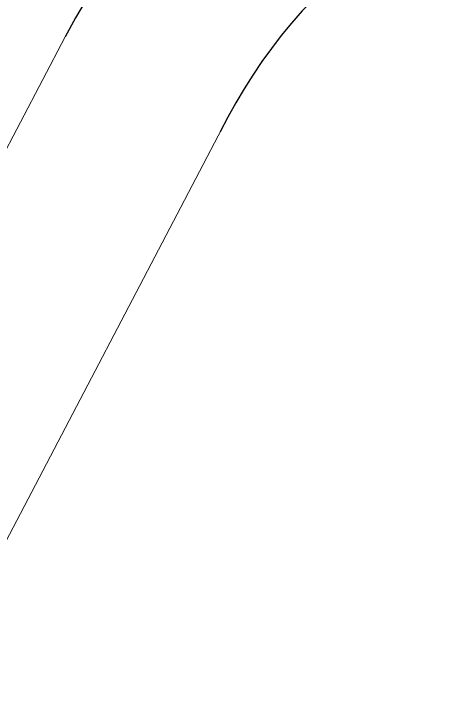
# Model space of a CAD drawing. Extents: x 832 to 911, y 781 to 934.
# Drawn here: x 856.839 to 859.203, y 799.934 to 803.669 of the extents above; entities that cross this region are included whole.
import ezdxf

# ---------------------------------------------------------------- set-up
doc = ezdxf.new("R2010")
doc.units = 0
doc.header["$MEASUREMENT"] = 0
doc.layers.add('1', color=4, linetype='Continuous')

# ---------------------------------------------------------------- blocks, each defined once
blk = doc.blocks.new('2017 SOVEREIGN HL')
at = {"layer": '1', "color": 3, "linetype": 'Continuous', "lineweight": 15}
for p, q in [((25.4293, 6.446), (24.4844, 4.6432)), ((26.2521, 5.8618), (26.3149, 5.9816)), ((24.6681, 2.8395), (26.2521, 5.8618))]:
    blk.add_line(p, q, dxfattribs=at)
at = {"layer": '1', "color": 3}
for centre, radius, start, end in [((28.9723, 4.5891), 4.0002, 99.0669, 152.3407), ((28.9739, 4.5852), 3.004, 99.092, 153.5825)]:
    blk.add_arc(centre, radius, start, end, dxfattribs=at)

msp = doc.modelspace()

# ---------------------------------------------------------------- block references
at = {"layer": '1'}
msp.add_blockref('2017 SOVEREIGN HL', (831.6943, 797.0948), dxfattribs=at)

doc.saveas('drawing.dxf')
